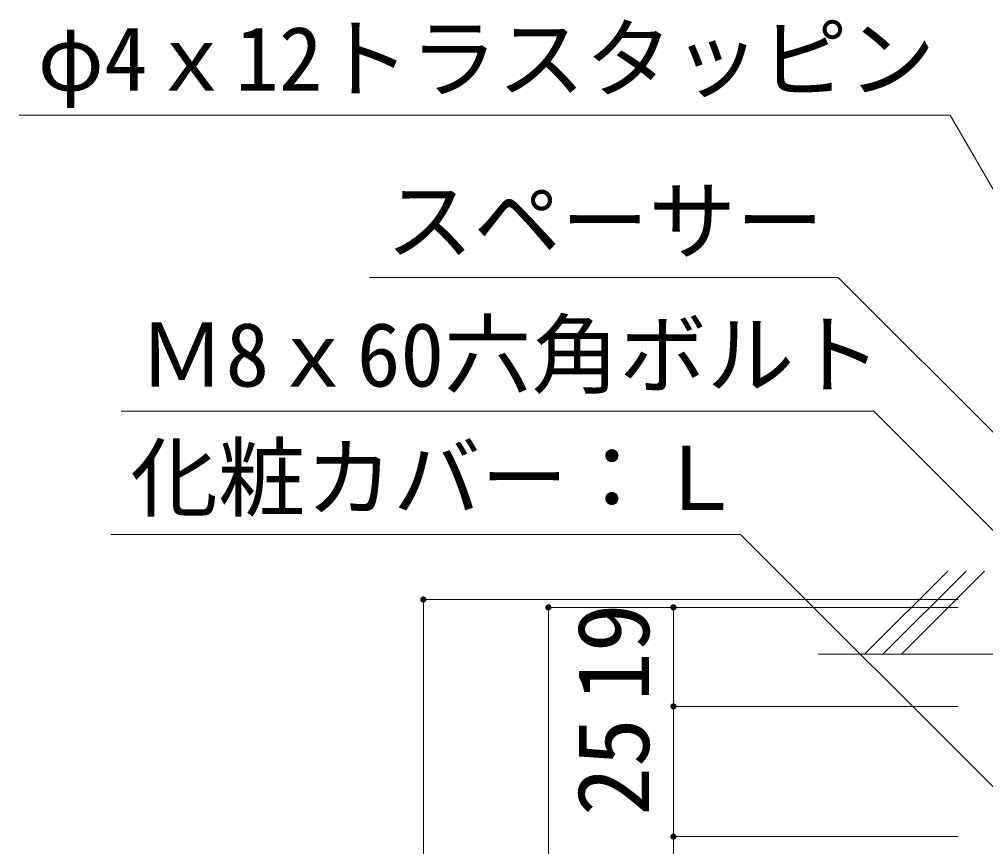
# Model space of a CAD drawing. Units: millimetres, scale not verified. Extents: x -10000 to 10000, y -6925 to 6925.
# Drawn here: x -8572 to -7413, y -3914 to -2922 of the extents above; entities that cross this region are included whole.
import ezdxf
from ezdxf.enums import TextEntityAlignment as Align

# ---------------------------------------------------------------- set-up
doc = ezdxf.new("R2010")
doc.units = ezdxf.units.MM
doc.header["$LTSCALE"] = 50
for name, color, linetype, lineweight in [('0-5_1-7', 7, 'Continuous', 9), ('0-9_1-8', 3, 'Continuous', 9), ('2-1_3-7', 7, 'Continuous', 9), ('2-2_3-0', 7, 'Continuous', 9), ('2-4_3-8', 3, 'Continuous', 9)]:
    doc.layers.add(name, color=color, linetype=linetype, lineweight=lineweight)
doc.styles.add('ＭＳ ゴシック', font='')
doc.styles.get('ＭＳ ゴシック').set_extended_font_data('MS Gothic')

msp = doc.modelspace()

# ---------------------------------------------------------------- linework, layer by layer
at = {"layer": '2-1_3-7', "color": 3}
for p, q in [((-8087.27, -3617.95), (-7445.68, -3617.95)), ((-8087.27, -3617.95), (-8087.27, -4405.45)), ((-7937.27, -3627.33), (-7445.68, -3627.33)), ((-7937.27, -3627.33), (-7937.27, -4396.08)), ((-7787.27, -3627.33), (-7445.68, -3627.33)), ((-7787.27, -3627.33), (-7787.27, -3746.08)), ((-7787.27, -3746.08), (-7445.68, -3746.08)), ((-7787.27, -3746.08), (-7787.27, -3902.33)), ((-7787.27, -3902.33), (-7445.68, -3902.33)), ((-7787.27, -3902.33), (-7787.27, -4058.58))]:
    msp.add_line(p, q, dxfattribs=at)
at = {"layer": '2-1_3-7'}
for points in [[(-8090.66, -3616.35), (-8087.27, -3617.95), (-8090.83, -3616.79)], [(-8090.43, -3615.94), (-8087.27, -3617.95), (-8090.66, -3616.35)], [(-8090.16, -3615.56), (-8087.27, -3617.95), (-8090.43, -3615.94)], [(-8089.84, -3615.22), (-8087.27, -3617.95), (-8090.16, -3615.56)], [(-8089.47, -3614.92), (-8087.27, -3617.95), (-8089.84, -3615.22)], [(-8089.08, -3614.66), (-8087.27, -3617.95), (-8089.47, -3614.92)], [(-8088.65, -3614.46), (-8087.27, -3617.95), (-8089.08, -3614.66)], [(-8088.65, -3614.46), (-8087.27, -3614.2), (-8087.27, -3617.95)], [(-8088.2, -3614.32), (-8087.27, -3614.2), (-8088.65, -3614.46)], [(-8087.74, -3614.23), (-8087.27, -3614.2), (-8088.2, -3614.32)], [(-8087.27, -3614.2), (-8083.52, -3617.95), (-8087.27, -3617.95)], [(-8087.03, -3614.21), (-8083.52, -3617.95), (-8087.27, -3614.2)], [(-8086.57, -3614.27), (-8083.52, -3617.95), (-8087.03, -3614.21)], [(-8086.11, -3614.38), (-8083.52, -3617.95), (-8086.57, -3614.27)], [(-8085.67, -3614.56), (-8083.52, -3617.95), (-8086.11, -3614.38)], [(-8085.26, -3614.78), (-8083.52, -3617.95), (-8085.67, -3614.56)], [(-8084.88, -3615.06), (-8083.52, -3617.95), (-8085.26, -3614.78)], [(-8084.53, -3615.38), (-8083.52, -3617.95), (-8084.88, -3615.06)], [(-8084.53, -3615.38), (-8083.55, -3617.48), (-8083.52, -3617.95)], [(-8084.23, -3615.75), (-8083.55, -3617.48), (-8084.53, -3615.38)], [(-8084.23, -3615.75), (-8083.64, -3617.02), (-8083.55, -3617.48)], [(-8083.98, -3616.14), (-8083.64, -3617.02), (-8084.23, -3615.75)], [(-8083.98, -3616.14), (-8083.78, -3616.57), (-8083.64, -3617.02)], [(-8091.01, -3617.72), (-8087.27, -3617.95), (-8091.02, -3617.95)], [(-8091.02, -3617.95), (-8090, -3620.52), (-8090.99, -3618.42)], [(-8091.02, -3617.95), (-8089.66, -3620.84), (-8090, -3620.52)], [(-8087.27, -3617.95), (-8089.66, -3620.84), (-8091.02, -3617.95)], [(-8090.95, -3617.25), (-8087.27, -3617.95), (-8091.01, -3617.72)], [(-8090.99, -3618.42), (-8090.3, -3620.15), (-8090.9, -3618.88)], [(-8090.99, -3618.42), (-8090, -3620.52), (-8090.3, -3620.15)], [(-8090.83, -3616.79), (-8087.27, -3617.95), (-8090.95, -3617.25)], [(-8090.9, -3618.88), (-8090.55, -3619.76), (-8090.76, -3619.33)], [(-8090.9, -3618.88), (-8090.3, -3620.15), (-8090.55, -3619.76)], [(-8087.27, -3617.95), (-8089.28, -3621.12), (-8089.66, -3620.84)], [(-8087.27, -3617.95), (-8088.87, -3621.34), (-8089.28, -3621.12)], [(-8087.27, -3617.95), (-8088.43, -3621.52), (-8088.87, -3621.34)], [(-8087.27, -3617.95), (-8087.97, -3621.63), (-8088.43, -3621.52)], [(-8087.27, -3617.95), (-8087.5, -3621.69), (-8087.97, -3621.63)], [(-8087.27, -3617.95), (-8087.27, -3621.7), (-8087.5, -3621.69)], [(-8087.27, -3617.95), (-8086.8, -3621.67), (-8087.27, -3621.7)], [(-8087.27, -3617.95), (-8086.34, -3621.58), (-8086.8, -3621.67)], [(-8087.27, -3617.95), (-8085.89, -3621.44), (-8086.34, -3621.58)], [(-8087.27, -3617.95), (-8085.46, -3621.24), (-8085.89, -3621.44)], [(-8083.52, -3617.95), (-8085.46, -3621.24), (-8087.27, -3617.95)], [(-8083.52, -3617.95), (-8085.06, -3620.98), (-8085.46, -3621.24)], [(-8083.52, -3617.95), (-8084.7, -3620.68), (-8085.06, -3620.98)], [(-8083.52, -3617.95), (-8084.38, -3620.34), (-8084.7, -3620.68)], [(-8083.52, -3617.95), (-8084.1, -3619.96), (-8084.38, -3620.34)], [(-8083.52, -3617.95), (-8083.88, -3619.55), (-8084.1, -3619.96)], [(-8083.52, -3617.95), (-8083.7, -3619.11), (-8083.88, -3619.55)], [(-8083.52, -3617.95), (-8083.58, -3618.65), (-8083.7, -3619.11)], [(-8083.52, -3617.95), (-8083.53, -3618.19), (-8083.58, -3618.65)], [(-7941.01, -3627.09), (-7937.27, -3627.33), (-7941.02, -3627.33)], [(-7941.02, -3627.33), (-7940, -3629.89), (-7940.99, -3627.8)], [(-7941.02, -3627.33), (-7939.66, -3630.21), (-7940, -3629.89)], [(-7937.27, -3627.33), (-7939.66, -3630.21), (-7941.02, -3627.33)], [(-7940.95, -3626.62), (-7937.27, -3627.33), (-7941.01, -3627.09)], [(-7940.99, -3627.8), (-7940.3, -3629.53), (-7940.9, -3628.26)], [(-7940.99, -3627.8), (-7940, -3629.89), (-7940.3, -3629.53)], [(-7940.83, -3626.17), (-7937.27, -3627.33), (-7940.95, -3626.62)], [(-7940.66, -3625.73), (-7937.27, -3627.33), (-7940.83, -3626.17)], [(-7940.43, -3625.32), (-7937.27, -3627.33), (-7940.66, -3625.73)], [(-7940.16, -3624.94), (-7937.27, -3627.33), (-7940.43, -3625.32)], [(-7939.84, -3624.59), (-7937.27, -3627.33), (-7940.16, -3624.94)], [(-7939.47, -3624.29), (-7937.27, -3627.33), (-7939.84, -3624.59)], [(-7937.27, -3627.33), (-7939.28, -3630.49), (-7939.66, -3630.21)], [(-7939.08, -3624.04), (-7937.27, -3627.33), (-7939.47, -3624.29)], [(-7937.27, -3627.33), (-7938.87, -3630.72), (-7939.28, -3630.49)], [(-7938.65, -3623.84), (-7937.27, -3627.33), (-7939.08, -3624.04)], [(-7937.27, -3627.33), (-7938.43, -3630.89), (-7938.87, -3630.72)], [(-7938.65, -3623.84), (-7937.27, -3623.58), (-7937.27, -3627.33)], [(-7938.2, -3623.69), (-7937.27, -3623.58), (-7938.65, -3623.84)], [(-7937.27, -3627.33), (-7937.97, -3631.01), (-7938.43, -3630.89)], [(-7937.74, -3623.61), (-7937.27, -3623.58), (-7938.2, -3623.69)], [(-7937.27, -3627.33), (-7937.5, -3631.07), (-7937.97, -3631.01)], [(-7937.27, -3627.33), (-7937.27, -3631.08), (-7937.5, -3631.07)], [(-7937.27, -3623.58), (-7933.52, -3627.33), (-7937.27, -3627.33)], [(-7937.03, -3623.58), (-7933.52, -3627.33), (-7937.27, -3623.58)], [(-7937.27, -3627.33), (-7936.8, -3631.05), (-7937.27, -3631.08)], [(-7937.27, -3627.33), (-7936.34, -3630.96), (-7936.8, -3631.05)], [(-7937.27, -3627.33), (-7935.89, -3630.81), (-7936.34, -3630.96)], [(-7937.27, -3627.33), (-7935.46, -3630.61), (-7935.89, -3630.81)], [(-7933.52, -3627.33), (-7935.46, -3630.61), (-7937.27, -3627.33)], [(-7936.57, -3623.64), (-7933.52, -3627.33), (-7937.03, -3623.58)], [(-7936.11, -3623.76), (-7933.52, -3627.33), (-7936.57, -3623.64)], [(-7935.67, -3623.93), (-7933.52, -3627.33), (-7936.11, -3623.76)], [(-7935.26, -3624.16), (-7933.52, -3627.33), (-7935.67, -3623.93)], [(-7933.52, -3627.33), (-7935.06, -3630.36), (-7935.46, -3630.61)], [(-7934.88, -3624.44), (-7933.52, -3627.33), (-7935.26, -3624.16)], [(-7933.52, -3627.33), (-7934.7, -3630.06), (-7935.06, -3630.36)], [(-7934.53, -3624.76), (-7933.52, -3627.33), (-7934.88, -3624.44)], [(-7933.52, -3627.33), (-7934.38, -3629.72), (-7934.7, -3630.06)], [(-7934.53, -3624.76), (-7933.55, -3626.86), (-7933.52, -3627.33)], [(-7934.23, -3625.12), (-7933.55, -3626.86), (-7934.53, -3624.76)], [(-7933.52, -3627.33), (-7934.1, -3629.33), (-7934.38, -3629.72)], [(-7934.23, -3625.12), (-7933.64, -3626.39), (-7933.55, -3626.86)], [(-7933.98, -3625.52), (-7933.64, -3626.39), (-7934.23, -3625.12)], [(-7933.52, -3627.33), (-7933.88, -3628.92), (-7934.1, -3629.33)], [(-7933.98, -3625.52), (-7933.78, -3625.95), (-7933.64, -3626.39)], [(-7933.52, -3627.33), (-7933.7, -3628.48), (-7933.88, -3628.92)], [(-7933.52, -3627.33), (-7933.58, -3628.03), (-7933.7, -3628.48)], [(-7933.52, -3627.33), (-7933.53, -3627.56), (-7933.58, -3628.03)], [(-7791.01, -3627.09), (-7787.27, -3627.33), (-7791.02, -3627.33)], [(-7791.02, -3627.33), (-7790, -3629.89), (-7790.99, -3627.8)], [(-7791.02, -3627.33), (-7789.66, -3630.21), (-7790, -3629.89)], [(-7787.27, -3627.33), (-7789.66, -3630.21), (-7791.02, -3627.33)], [(-7790.95, -3626.62), (-7787.27, -3627.33), (-7791.01, -3627.09)], [(-7790.99, -3627.8), (-7790.3, -3629.53), (-7790.9, -3628.26)], [(-7790.99, -3627.8), (-7790, -3629.89), (-7790.3, -3629.53)], [(-7790.83, -3626.17), (-7787.27, -3627.33), (-7790.95, -3626.62)], [(-7790.66, -3625.73), (-7787.27, -3627.33), (-7790.83, -3626.17)], [(-7790.43, -3625.32), (-7787.27, -3627.33), (-7790.66, -3625.73)], [(-7790.16, -3624.94), (-7787.27, -3627.33), (-7790.43, -3625.32)], [(-7789.84, -3624.59), (-7787.27, -3627.33), (-7790.16, -3624.94)], [(-7789.47, -3624.29), (-7787.27, -3627.33), (-7789.84, -3624.59)], [(-7787.27, -3627.33), (-7789.28, -3630.49), (-7789.66, -3630.21)], [(-7789.08, -3624.04), (-7787.27, -3627.33), (-7789.47, -3624.29)], [(-7787.27, -3627.33), (-7788.87, -3630.72), (-7789.28, -3630.49)], [(-7788.65, -3623.84), (-7787.27, -3627.33), (-7789.08, -3624.04)], [(-7787.27, -3627.33), (-7788.43, -3630.89), (-7788.87, -3630.72)], [(-7788.65, -3623.84), (-7787.27, -3623.58), (-7787.27, -3627.33)], [(-7788.2, -3623.69), (-7787.27, -3623.58), (-7788.65, -3623.84)], [(-7787.27, -3627.33), (-7787.97, -3631.01), (-7788.43, -3630.89)], [(-7787.74, -3623.61), (-7787.27, -3623.58), (-7788.2, -3623.69)], [(-7787.27, -3627.33), (-7787.5, -3631.07), (-7787.97, -3631.01)], [(-7787.27, -3627.33), (-7787.27, -3631.08), (-7787.5, -3631.07)], [(-7787.27, -3623.58), (-7783.52, -3627.33), (-7787.27, -3627.33)], [(-7787.03, -3623.58), (-7783.52, -3627.33), (-7787.27, -3623.58)], [(-7787.27, -3627.33), (-7786.8, -3631.05), (-7787.27, -3631.08)], [(-7787.27, -3627.33), (-7786.34, -3630.96), (-7786.8, -3631.05)], [(-7787.27, -3627.33), (-7785.89, -3630.81), (-7786.34, -3630.96)], [(-7787.27, -3627.33), (-7785.46, -3630.61), (-7785.89, -3630.81)], [(-7783.52, -3627.33), (-7785.46, -3630.61), (-7787.27, -3627.33)], [(-7786.57, -3623.64), (-7783.52, -3627.33), (-7787.03, -3623.58)], [(-7786.11, -3623.76), (-7783.52, -3627.33), (-7786.57, -3623.64)], [(-7785.67, -3623.93), (-7783.52, -3627.33), (-7786.11, -3623.76)], [(-7785.26, -3624.16), (-7783.52, -3627.33), (-7785.67, -3623.93)], [(-7783.52, -3627.33), (-7785.06, -3630.36), (-7785.46, -3630.61)], [(-7784.88, -3624.44), (-7783.52, -3627.33), (-7785.26, -3624.16)], [(-7783.52, -3627.33), (-7784.7, -3630.06), (-7785.06, -3630.36)], [(-7784.53, -3624.76), (-7783.52, -3627.33), (-7784.88, -3624.44)], [(-7783.52, -3627.33), (-7784.38, -3629.72), (-7784.7, -3630.06)], [(-7784.53, -3624.76), (-7783.55, -3626.86), (-7783.52, -3627.33)], [(-7784.23, -3625.12), (-7783.55, -3626.86), (-7784.53, -3624.76)], [(-7783.52, -3627.33), (-7784.1, -3629.33), (-7784.38, -3629.72)], [(-7784.23, -3625.12), (-7783.64, -3626.39), (-7783.55, -3626.86)], [(-7783.98, -3625.52), (-7783.64, -3626.39), (-7784.23, -3625.12)], [(-7783.52, -3627.33), (-7783.88, -3628.92), (-7784.1, -3629.33)], [(-7783.98, -3625.52), (-7783.78, -3625.95), (-7783.64, -3626.39)], [(-7783.52, -3627.33), (-7783.7, -3628.48), (-7783.88, -3628.92)], [(-7783.52, -3627.33), (-7783.58, -3628.03), (-7783.7, -3628.48)], [(-7783.52, -3627.33), (-7783.53, -3627.56), (-7783.58, -3628.03)], [(-7940.9, -3628.26), (-7940.55, -3629.13), (-7940.76, -3628.71)], [(-7940.9, -3628.26), (-7940.3, -3629.53), (-7940.55, -3629.13)], [(-7790.9, -3628.26), (-7790.55, -3629.13), (-7790.76, -3628.71)], [(-7790.9, -3628.26), (-7790.3, -3629.53), (-7790.55, -3629.13)], [(-7790.16, -3743.69), (-7787.27, -3746.08), (-7790.43, -3744.07)], [(-7789.84, -3743.34), (-7787.27, -3746.08), (-7790.16, -3743.69)], [(-7789.47, -3743.04), (-7787.27, -3746.08), (-7789.84, -3743.34)], [(-7789.08, -3742.79), (-7787.27, -3746.08), (-7789.47, -3743.04)], [(-7788.65, -3742.59), (-7787.27, -3746.08), (-7789.08, -3742.79)], [(-7788.65, -3742.59), (-7787.27, -3742.33), (-7787.27, -3746.08)], [(-7788.2, -3742.44), (-7787.27, -3742.33), (-7788.65, -3742.59)], [(-7787.74, -3742.36), (-7787.27, -3742.33), (-7788.2, -3742.44)], [(-7787.27, -3742.33), (-7783.52, -3746.08), (-7787.27, -3746.08)], [(-7787.03, -3742.33), (-7783.52, -3746.08), (-7787.27, -3742.33)], [(-7786.57, -3742.39), (-7783.52, -3746.08), (-7787.03, -3742.33)], [(-7786.11, -3742.51), (-7783.52, -3746.08), (-7786.57, -3742.39)], [(-7785.67, -3742.68), (-7783.52, -3746.08), (-7786.11, -3742.51)], [(-7785.26, -3742.91), (-7783.52, -3746.08), (-7785.67, -3742.68)], [(-7784.88, -3743.19), (-7783.52, -3746.08), (-7785.26, -3742.91)], [(-7784.88, -3743.19), (-7783.55, -3745.61), (-7783.52, -3746.08)], [(-7784.53, -3743.51), (-7783.55, -3745.61), (-7784.88, -3743.19)], [(-7784.53, -3743.51), (-7783.64, -3745.14), (-7783.55, -3745.61)], [(-7784.23, -3743.87), (-7783.64, -3745.14), (-7784.53, -3743.51)], [(-7784.23, -3743.87), (-7783.78, -3744.7), (-7783.64, -3745.14)], [(-7783.98, -3744.27), (-7783.78, -3744.7), (-7784.23, -3743.87)], [(-7791.01, -3745.84), (-7787.27, -3746.08), (-7791.02, -3746.08)], [(-7791.02, -3746.08), (-7789.66, -3748.96), (-7790.99, -3746.55)], [(-7791.02, -3746.08), (-7789.28, -3749.24), (-7789.66, -3748.96)], [(-7787.27, -3746.08), (-7789.28, -3749.24), (-7791.02, -3746.08)], [(-7790.95, -3745.37), (-7787.27, -3746.08), (-7791.01, -3745.84)], [(-7790.99, -3746.55), (-7790, -3748.64), (-7790.9, -3747.01)], [(-7790.99, -3746.55), (-7789.66, -3748.96), (-7790, -3748.64)], [(-7790.83, -3744.92), (-7787.27, -3746.08), (-7790.95, -3745.37)], [(-7790.9, -3747.01), (-7790.3, -3748.28), (-7790.76, -3747.46)], [(-7790.9, -3747.01), (-7790, -3748.64), (-7790.3, -3748.28)], [(-7790.66, -3744.48), (-7787.27, -3746.08), (-7790.83, -3744.92)], [(-7790.76, -3747.46), (-7790.3, -3748.28), (-7790.55, -3747.88)], [(-7790.43, -3744.07), (-7787.27, -3746.08), (-7790.66, -3744.48)], [(-7787.27, -3746.08), (-7788.87, -3749.47), (-7789.28, -3749.24)], [(-7787.27, -3746.08), (-7788.43, -3749.64), (-7788.87, -3749.47)], [(-7787.27, -3746.08), (-7787.97, -3749.76), (-7788.43, -3749.64)], [(-7787.27, -3746.08), (-7787.5, -3749.82), (-7787.97, -3749.76)], [(-7787.27, -3746.08), (-7787.27, -3749.83), (-7787.5, -3749.82)], [(-7787.27, -3746.08), (-7786.8, -3749.8), (-7787.27, -3749.83)], [(-7787.27, -3746.08), (-7786.34, -3749.71), (-7786.8, -3749.8)], [(-7787.27, -3746.08), (-7785.89, -3749.56), (-7786.34, -3749.71)], [(-7787.27, -3746.08), (-7785.46, -3749.36), (-7785.89, -3749.56)], [(-7783.52, -3746.08), (-7785.46, -3749.36), (-7787.27, -3746.08)], [(-7783.52, -3746.08), (-7785.06, -3749.11), (-7785.46, -3749.36)], [(-7783.52, -3746.08), (-7784.7, -3748.81), (-7785.06, -3749.11)], [(-7783.52, -3746.08), (-7784.38, -3748.47), (-7784.7, -3748.81)], [(-7783.52, -3746.08), (-7784.1, -3748.08), (-7784.38, -3748.47)], [(-7783.52, -3746.08), (-7783.88, -3747.67), (-7784.1, -3748.08)], [(-7783.52, -3746.08), (-7783.7, -3747.23), (-7783.88, -3747.67)], [(-7783.52, -3746.08), (-7783.58, -3746.78), (-7783.7, -3747.23)], [(-7783.52, -3746.08), (-7783.53, -3746.31), (-7783.58, -3746.78)], [(-7791.01, -3902.09), (-7787.27, -3902.33), (-7791.02, -3902.33)], [(-7791.02, -3902.33), (-7789.66, -3905.21), (-7790.99, -3902.8)], [(-7791.02, -3902.33), (-7789.28, -3905.49), (-7789.66, -3905.21)], [(-7787.27, -3902.33), (-7789.28, -3905.49), (-7791.02, -3902.33)], [(-7790.95, -3901.62), (-7787.27, -3902.33), (-7791.01, -3902.09)], [(-7790.99, -3902.8), (-7790, -3904.89), (-7790.9, -3903.26)], [(-7790.99, -3902.8), (-7789.66, -3905.21), (-7790, -3904.89)], [(-7790.83, -3901.17), (-7787.27, -3902.33), (-7790.95, -3901.62)], [(-7790.9, -3903.26), (-7790.3, -3904.53), (-7790.76, -3903.71)], [(-7790.9, -3903.26), (-7790, -3904.89), (-7790.3, -3904.53)], [(-7790.66, -3900.73), (-7787.27, -3902.33), (-7790.83, -3901.17)], [(-7790.76, -3903.71), (-7790.3, -3904.53), (-7790.55, -3904.13)], [(-7790.43, -3900.32), (-7787.27, -3902.33), (-7790.66, -3900.73)], [(-7790.16, -3899.94), (-7787.27, -3902.33), (-7790.43, -3900.32)], [(-7789.84, -3899.59), (-7787.27, -3902.33), (-7790.16, -3899.94)], [(-7789.47, -3899.29), (-7787.27, -3902.33), (-7789.84, -3899.59)], [(-7789.08, -3899.04), (-7787.27, -3902.33), (-7789.47, -3899.29)], [(-7787.27, -3902.33), (-7788.87, -3905.72), (-7789.28, -3905.49)], [(-7788.65, -3898.84), (-7787.27, -3902.33), (-7789.08, -3899.04)], [(-7787.27, -3902.33), (-7788.43, -3905.89), (-7788.87, -3905.72)], [(-7788.65, -3898.84), (-7787.27, -3898.58), (-7787.27, -3902.33)], [(-7788.2, -3898.69), (-7787.27, -3898.58), (-7788.65, -3898.84)], [(-7787.27, -3902.33), (-7787.97, -3906.01), (-7788.43, -3905.89)], [(-7787.74, -3898.61), (-7787.27, -3898.58), (-7788.2, -3898.69)], [(-7787.27, -3902.33), (-7787.5, -3906.07), (-7787.97, -3906.01)], [(-7787.27, -3902.33), (-7787.27, -3906.08), (-7787.5, -3906.07)], [(-7787.27, -3898.58), (-7783.52, -3902.33), (-7787.27, -3902.33)], [(-7787.03, -3898.58), (-7783.52, -3902.33), (-7787.27, -3898.58)], [(-7787.27, -3902.33), (-7786.8, -3906.05), (-7787.27, -3906.08)], [(-7787.27, -3902.33), (-7786.34, -3905.96), (-7786.8, -3906.05)], [(-7787.27, -3902.33), (-7785.89, -3905.81), (-7786.34, -3905.96)], [(-7787.27, -3902.33), (-7785.46, -3905.61), (-7785.89, -3905.81)], [(-7783.52, -3902.33), (-7785.46, -3905.61), (-7787.27, -3902.33)], [(-7786.57, -3898.64), (-7783.52, -3902.33), (-7787.03, -3898.58)], [(-7786.11, -3898.76), (-7783.52, -3902.33), (-7786.57, -3898.64)], [(-7785.67, -3898.93), (-7783.52, -3902.33), (-7786.11, -3898.76)], [(-7785.26, -3899.16), (-7783.52, -3902.33), (-7785.67, -3898.93)], [(-7783.52, -3902.33), (-7785.06, -3905.36), (-7785.46, -3905.61)], [(-7784.88, -3899.44), (-7783.52, -3902.33), (-7785.26, -3899.16)], [(-7783.52, -3902.33), (-7784.7, -3905.06), (-7785.06, -3905.36)], [(-7784.88, -3899.44), (-7783.55, -3901.86), (-7783.52, -3902.33)], [(-7784.53, -3899.76), (-7783.55, -3901.86), (-7784.88, -3899.44)], [(-7783.52, -3902.33), (-7784.38, -3904.72), (-7784.7, -3905.06)], [(-7784.53, -3899.76), (-7783.64, -3901.39), (-7783.55, -3901.86)], [(-7784.23, -3900.12), (-7783.64, -3901.39), (-7784.53, -3899.76)], [(-7783.52, -3902.33), (-7784.1, -3904.33), (-7784.38, -3904.72)], [(-7784.23, -3900.12), (-7783.78, -3900.94), (-7783.64, -3901.39)], [(-7783.98, -3900.52), (-7783.78, -3900.94), (-7784.23, -3900.12)], [(-7783.52, -3902.33), (-7783.88, -3903.92), (-7784.1, -3904.33)], [(-7783.52, -3902.33), (-7783.7, -3903.48), (-7783.88, -3903.92)], [(-7783.52, -3902.33), (-7783.58, -3903.03), (-7783.7, -3903.48)], [(-7783.52, -3902.33), (-7783.53, -3902.56), (-7783.58, -3903.03)]]:
    msp.add_solid(points, dxfattribs=at)
at = {"layer": '2-2_3-0'}
for p, q in [((-7558.05, -3683.58), (-7458.31, -3583.83)), ((-7535.95, -3683.58), (-7436.21, -3583.83)), ((-7513.86, -3683.58), (-7414.11, -3583.83)), ((-7613.75, -3683.58), (-7322.47, -3683.58))]:
    msp.add_line(p, q, dxfattribs=at)
at = {"layer": '2-4_3-8'}
for p, q in [((-7455.19, -3036.94), (-8571.89, -3036.94)), ((-7126.62, -3606.03), (-7455.19, -3036.94)), ((-7589.49, -3231.49), (-8151.78, -3231.49)), ((-6981.16, -3839.83), (-7589.49, -3231.49)), ((-7547.08, -3392.02), (-8449.88, -3392.02)), ((-7036.78, -3902.33), (-7547.08, -3392.02)), ((-7706.83, -3539.91), (-8462.05, -3539.91)), ((-7359.43, -3887.31), (-7706.83, -3539.91))]:
    msp.add_line(p, q, dxfattribs=at)

# ---------------------------------------------------------------- texts
at = {"layer": '0-5_1-7', "color": 4, "style": 'ＭＳ ゴシック'}
for s, p in [('19', (-7790.56, -3740.14)), ('25', (-7790.56, -3877.64))]:
    msp.add_text(s, height=86.51, rotation=90, dxfattribs=at).set_placement(p, align=Align.BOTTOM_LEFT)
at = {"layer": '0-9_1-8', "color": 4, "style": 'ＭＳ ゴシック'}
for s, p in [('φ4ｘ12トラスタッピン', (-8549.94, -3030.47)), ('スペーサー', (-8132.16, -3225.01)), ('Ｍ8ｘ60六角ボルト', (-8429.49, -3385.55)), ('化粧カバー：Ｌ', (-8438.62, -3533.43))]:
    msp.add_text(s, height=76.98, dxfattribs=at).set_placement(p, align=Align.BOTTOM_LEFT)

doc.saveas('drawing.dxf')
